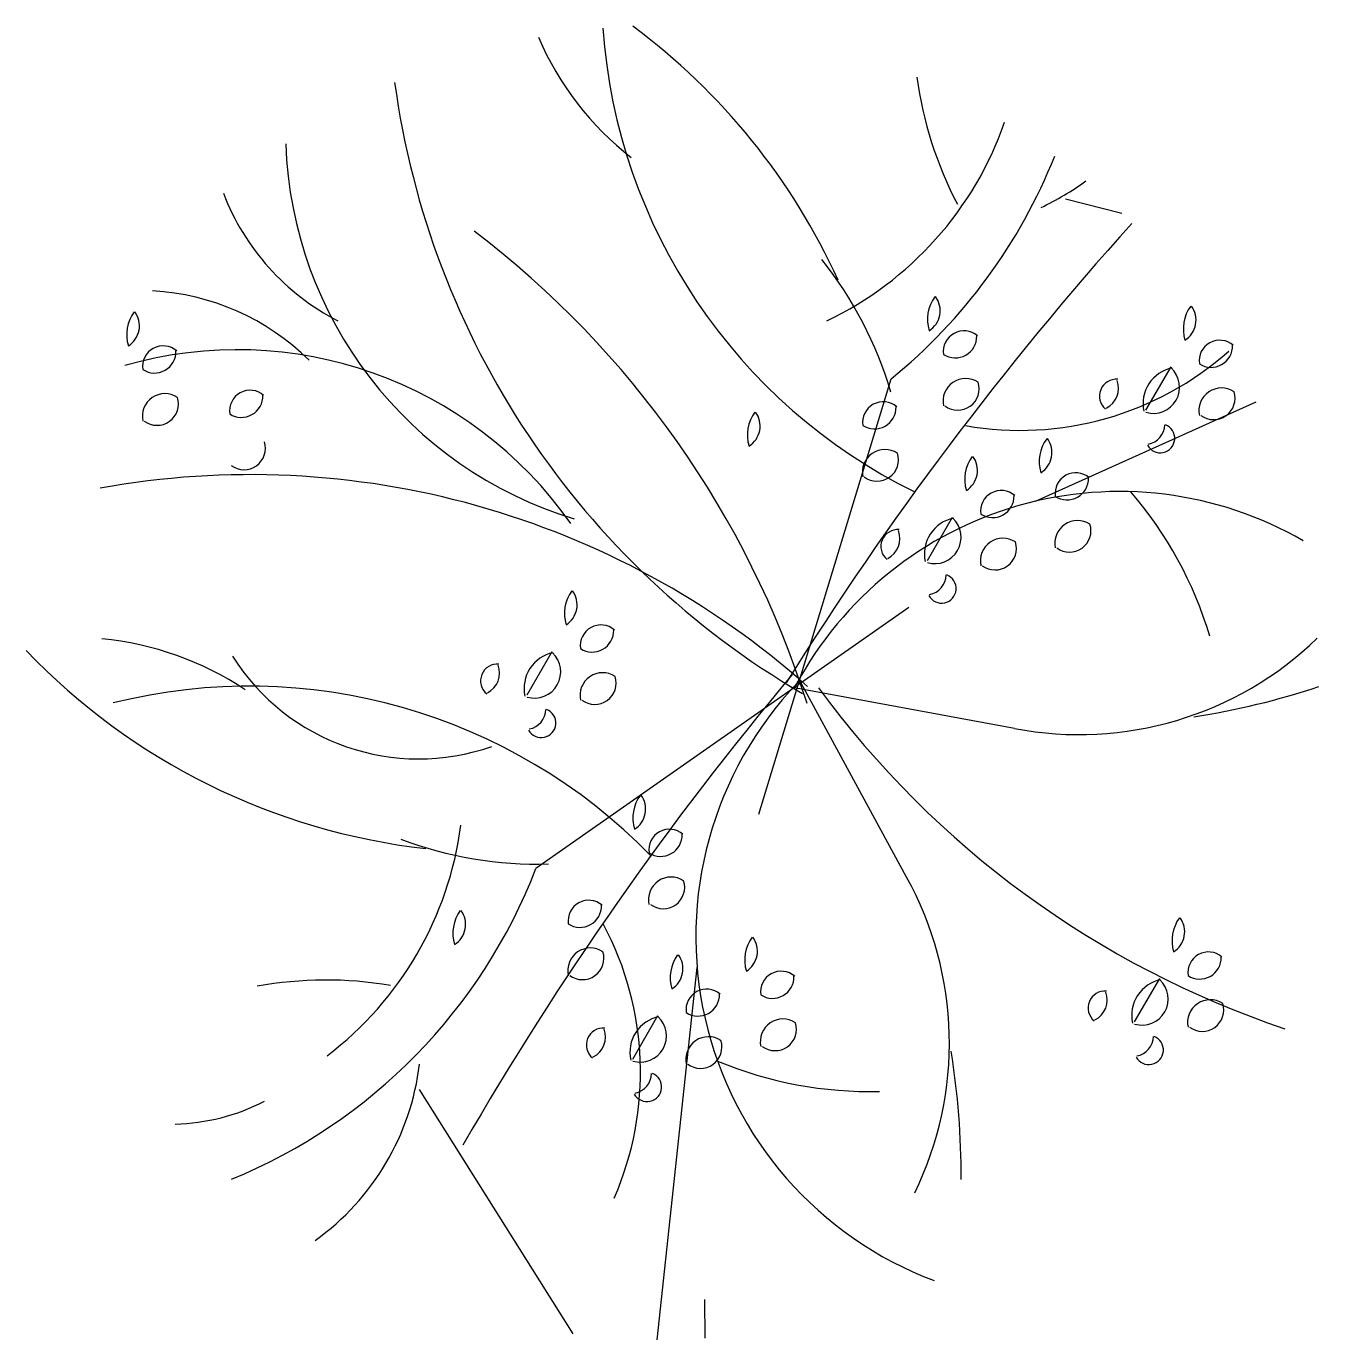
# Model space of a CAD drawing. Extents: x 7 to 577, y 7 to 587.
import ezdxf

# ---------------------------------------------------------------- set-up
doc = ezdxf.new("R2010")
doc.units = 0
doc.header["$LTSCALE"] = 1000
doc.header["$MEASUREMENT"] = 0
doc.layers.get('0').update_dxf_attribs({"linetype": 'CONTINUOUS'})

# ---------------------------------------------------------------- blocks, each defined once
blk = doc.blocks.new('CA9GB17P')
at = {"color": 0, "linetype": 'ByBlock'}
for p, q in [((205.03, 497.07), (180.19, 503.33)), ((44.87, 231.97), (103.31, 424.1)), ((264.26, 413.77), (166.9, 370.03)), ((111.06, 323.17), (-53.48, 208.03)), ((0, 0), (17.64, 164.34)), ((-37.11, 2.64), (-104.96, 110.37)), ((21.22, 0.63), (20.98, 17.82))]:
    blk.add_line(p, q, dxfattribs=at)
for p, q in [((110.11, 204.18), (62.53, 291.75)), ((157.71, 269.77), (59.7, 287.84))]:
    blk.add_line(p, q)
for centre, radius, start, end in [((-182.41, 348.27), 288.17, 24.47205, 53.43066), ((72.28, 628.66), 135.79, 203.34619, 231.95459), ((222.81, 596.22), 247.39, 184.03194, 243.83252), ((285.17, 580.85), 172.21, 187.87863, 207.56854), ((250.99, 604.81), 370.22, 187.73826, 239.69109), ((9.14, 587.49), 152.67, 295.53587, 340.83498), ((15.58, 534.23), 179.65, 182.04813, 253.11784), ((-49.8, 612.12), 242.48, 309.15877, 338.28302), ((122.46, 601.31), 111.9, 294.83971, 306.60859), ((-92.37, 544.16), 106.19, 201.05281, 242.78113), ((-335.74, 153.49), 421.59, 17.58017, 52.78544), ((1296.21, -483.47), 1460.77, 138.07033, 148.02932), ((-61.13, 369.79), 171.28, 16.44304, 38.65808), ((-228.31, 356.84), 106.19, 45.28481, 87.01313), ((-185.39, 257.29), 179.65, 34.9481, 106.01781), ((160.23, 539.91), 138.57, 259.97839, 311.66047), ((-179.49, 11.59), 370.22, 48.37485, 100.32768), ((204.09, 212.18), 162.18, 60.0107, 151.7689), ((76.12, 260.14), 175.2, 16.69794, 40.65627), ((-257.58, 174.1), 135.79, 56.11135, 84.71974), ((186.17, 418.42), 151.35, 259.15964, 314.01701), ((-70, 503.18), 288.17, 223.66403, 263.59388), ((1179.27, -644.61), 1460.77, 140.03662, 149.9956), ((179.25, 177.94), 162.18, 136.29704, 249.42799), ((-180.06, 41.05), 247.39, 44.23342, 104.034), ((411.35, 536.87), 421.59, 216.21493, 251.4202), ((184.23, 612.66), 341.82, 278.85891, 288.37788), ((-238.02, 246.89), 152.67, 307.23096, 352.53007), ((-52.85, 381.21), 171.28, 249.40786, 271.6229), ((-279.71, 295.29), 242.48, 292.24025, 338.90717), ((-22.38, 131.02), 151.35, 334.04893, 28.9063), ((-145.93, 118), 138.57, 336.40547, 28.08755), ((-146.11, -13.47), 172.21, 80.4974, 100.18731), ((93.97, 284.73), 175.2, 247.40967, 271.368), ((-207.65, 72.63), 341.82, 359.68806, 9.20702), ((-216.02, 134.87), 111.9, 305.58498, 353.22623), ((-215.38, 187.6), 92.48, 271.60228, 297.04599)]:
    blk.add_arc(centre, radius, start, end, dxfattribs=at)

msp = doc.modelspace()

# ---------------------------------------------------------------- linework, layer by layer
at = {"color": 0, "linetype": 'ByBlock'}
for p, q in [((501.06, 417.4), (512.13, 436.56)), ((404.58, 351.06), (415.65, 370.23)), ((227.9, 291.73), (238.97, 310.9)), ((496.06, 147.4), (507.13, 166.56)), ((274.58, 131.06), (285.65, 150.23))]:
    msp.add_line(p, q, dxfattribs=at)
for centre, radius, start, end in [((421.62, 457.47), 17.02, 143.79633, 196.94696), ((399.8, 461.35), 10.43, 302.05431, 36.33552), ((68.19, 450.8), 17.02, 143.79633, 196.94696), ((46.37, 454.68), 10.43, 302.05431, 36.33552), ((534.55, 453.3), 17.02, 143.79633, 196.94696), ((512.72, 457.18), 10.43, 302.05431, 36.33552), ((420.71, 443.36), 9.1, 49.01666, 188.36496), ((416.88, 449.98), 9.48, 236.8861, 1.53938), ((533.63, 439.2), 9.1, 49.01666, 188.36496), ((67.28, 436.7), 9.1, 49.01666, 188.36496), ((63.45, 443.31), 9.48, 236.8861, 1.53938), ((529.81, 445.81), 9.48, 236.8861, 1.53938), ((515.79, 420.34), 16.05, 101.72508, 192.24279), ((504.33, 427.58), 11.57, 253.56423, 47.10429), ((421.5, 421.37), 10.02, 56.79427, 192.00679), ((417.99, 426.87), 9.46, 233.35288, 17.73864), ((488, 423.6), 7.47, 85.05185, 230.33906), ((479.05, 427.13), 9.9, 297.02252, 20.488), ((68.08, 414.7), 10.02, 56.79427, 192.00679), ((105.65, 417.11), 9.1, 49.01666, 188.36496), ((101.82, 423.73), 9.48, 236.8861, 1.53938), ((534.43, 417.2), 10.02, 56.79427, 192.00679), ((530.91, 422.71), 9.46, 233.35288, 17.73864), ((64.56, 420.21), 9.46, 233.35288, 17.73864), ((385.08, 412.03), 9.1, 49.01666, 188.36496), ((381.25, 418.64), 9.48, 236.8861, 1.53938), ((342.14, 406.55), 17.02, 143.79633, 196.94696), ((320.32, 410.43), 10.43, 302.05431, 36.33552), ((507.32, 405.04), 6.43, 209.04071, 68.60437), ((500.29, 411.27), 9.05, 280.99066, 358.47241), ((102.93, 400.62), 9.46, 233.35288, 17.73864), ((385.87, 390.04), 10.02, 56.79427, 192.00679), ((470.96, 394.8), 17.02, 143.79633, 196.94696), ((449.14, 398.68), 10.43, 302.05431, 36.33552), ((382.35, 395.54), 9.46, 233.35288, 17.73864), ((438.07, 386.97), 17.02, 143.79633, 196.94696), ((416.25, 390.85), 10.43, 302.05431, 36.33552), ((470.04, 380.7), 9.1, 49.01666, 188.36496), ((466.22, 387.31), 9.48, 236.8861, 1.53938), ((437.15, 372.86), 9.1, 49.01666, 188.36496), ((433.33, 379.48), 9.48, 236.8861, 1.53938), ((419.31, 354.01), 16.05, 101.72508, 192.24279), ((407.86, 361.24), 11.57, 253.56423, 47.10429), ((470.84, 358.7), 10.02, 56.79427, 192.00679), ((467.32, 364.2), 9.46, 233.35288, 17.73864), ((391.52, 357.27), 7.47, 85.05185, 230.33906), ((382.57, 360.79), 9.9, 297.02252, 20.488), ((437.95, 350.87), 10.02, 56.79427, 192.00679), ((434.43, 356.37), 9.46, 233.35288, 17.73864), ((410.84, 338.71), 6.43, 209.04071, 68.60437), ((403.81, 344.93), 9.05, 280.99066, 358.47241), ((261.38, 327.64), 17.02, 143.79633, 196.94696), ((239.56, 331.51), 10.43, 302.05431, 36.33552), ((260.47, 313.53), 9.1, 49.01666, 188.36496), ((256.64, 320.15), 9.48, 236.8861, 1.53938), ((180.06, 360.63), 97.13, 212.25839, 289.40733), ((242.62, 294.68), 16.05, 101.72508, 192.24279), ((231.17, 301.91), 11.57, 253.56423, 47.10429), ((214.83, 297.94), 7.47, 85.05185, 230.33906), ((205.88, 301.46), 9.9, 297.02252, 20.488), ((261.26, 291.54), 10.02, 56.79427, 192.00679), ((257.74, 297.04), 9.46, 233.35288, 17.73864), ((234.15, 279.37), 6.43, 209.04071, 68.60437), ((227.13, 285.6), 9.05, 280.99066, 358.47241), ((291.62, 237.47), 17.02, 143.79633, 196.94696), ((269.8, 241.35), 10.43, 302.05431, 36.33552), ((290.71, 223.36), 9.1, 49.01666, 188.36496), ((286.88, 229.98), 9.48, 236.8861, 1.53938), ((291.5, 201.37), 10.02, 56.79427, 192.00679), ((287.99, 206.87), 9.46, 233.35288, 17.73864), ((255.08, 192.03), 9.1, 49.01666, 188.36496), ((251.25, 198.64), 9.48, 236.8861, 1.53938), ((212.14, 186.55), 17.02, 143.79633, 196.94696), ((190.32, 190.43), 10.43, 302.05431, 36.33552), ((529.55, 183.3), 17.02, 143.79633, 196.94696), ((507.72, 187.18), 10.43, 302.05431, 36.33552), ((255.87, 170.04), 10.02, 56.79427, 192.00679), ((340.96, 174.8), 17.02, 143.79633, 196.94696), ((319.14, 178.68), 10.43, 302.05431, 36.33552), ((252.35, 175.54), 9.46, 233.35288, 17.73864), ((308.07, 166.97), 17.02, 143.79633, 196.94696), ((286.25, 170.85), 10.43, 302.05431, 36.33552), ((528.63, 169.2), 9.1, 49.01666, 188.36496), ((524.81, 175.81), 9.48, 236.8861, 1.53938), ((340.04, 160.7), 9.1, 49.01666, 188.36496), ((336.22, 167.31), 9.48, 236.8861, 1.53938), ((510.79, 150.34), 16.05, 101.72508, 192.24279), ((499.33, 157.58), 11.57, 253.56423, 47.10429), ((307.15, 152.86), 9.1, 49.01666, 188.36496), ((303.33, 159.48), 9.48, 236.8861, 1.53938), ((483, 153.6), 7.47, 85.05185, 230.33906), ((474.05, 157.13), 9.9, 297.02252, 20.488), ((529.43, 147.2), 10.02, 56.79427, 192.00679), ((525.91, 152.71), 9.46, 233.35288, 17.73864), ((289.31, 134.01), 16.05, 101.72508, 192.24279), ((277.86, 141.24), 11.57, 253.56423, 47.10429), ((340.84, 138.7), 10.02, 56.79427, 192.00679), ((337.32, 144.2), 9.46, 233.35288, 17.73864), ((261.52, 137.27), 7.47, 85.05185, 230.33906), ((252.57, 140.79), 9.9, 297.02252, 20.488), ((307.95, 130.87), 10.02, 56.79427, 192.00679), ((304.43, 136.37), 9.46, 233.35288, 17.73864), ((502.32, 135.04), 6.43, 209.04071, 68.60437), ((495.29, 141.27), 9.05, 280.99066, 358.47241), ((280.84, 118.71), 6.43, 209.04071, 68.60437), ((273.81, 124.93), 9.05, 280.99066, 358.47241)]:
    msp.add_arc(centre, radius, start, end, dxfattribs=at)

# ---------------------------------------------------------------- block references
msp.add_blockref('CA9GB17P', (285.3, 7.16), dxfattribs=at)

doc.saveas('drawing.dxf')
